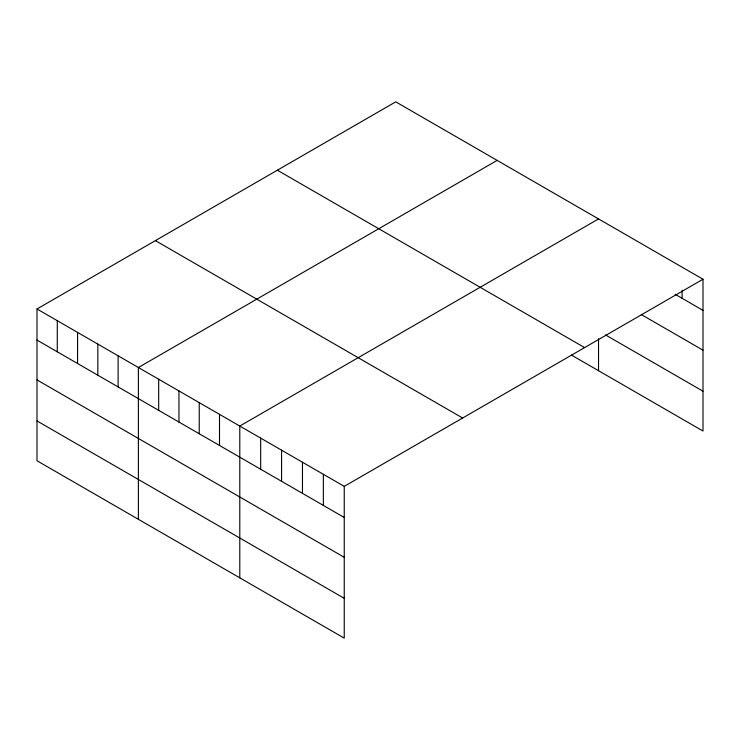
<?xml version="1.0" encoding="UTF-8"?>
<svg xmlns="http://www.w3.org/2000/svg" width="740" height="740" viewBox="0 0 740 740"><rect width="100%" height="100%" fill="white"/><g stroke="black" fill="none" stroke-linecap="round" stroke-linejoin="round"><path stroke-width="1.11" d="M37 308.978L344.248 486.365L344.248 638.148L37 460.761L37 308.978L395.752 101.852L703 279.239L703 431.022L571.493 355.098M497.141 160.395L138.389 367.512L138.389 519.295M598.53 218.929L239.788 426.055L239.788 577.838M344.248 486.365L703 279.239M675.139 294.279L703 310.365M641.312 314.565L703 350.177M605.496 334.915L703 391.201M277.361 170.2L584.609 347.596M155.391 240.63L462.639 418.017M37 340.095L344.248 517.482M37 379.916L344.248 557.303M37 420.94L344.248 598.327M682.104 290.228L682.104 298.294M598.53 338.633L598.53 370.712M323.361 474.303L323.361 505.42M302.466 462.241L302.466 493.358M281.57 450.179L281.57 481.296M260.674 438.117L260.674 469.234M219.503 414.345L219.503 445.462M199.227 402.634L199.227 433.76M178.951 390.933L178.951 422.05M158.674 379.222L158.674 410.339M118.113 355.811L118.113 386.928M97.837 344.1L97.837 375.217M77.561 332.389L77.561 363.507M57.276 320.688L57.276 351.805"/></g></svg>
